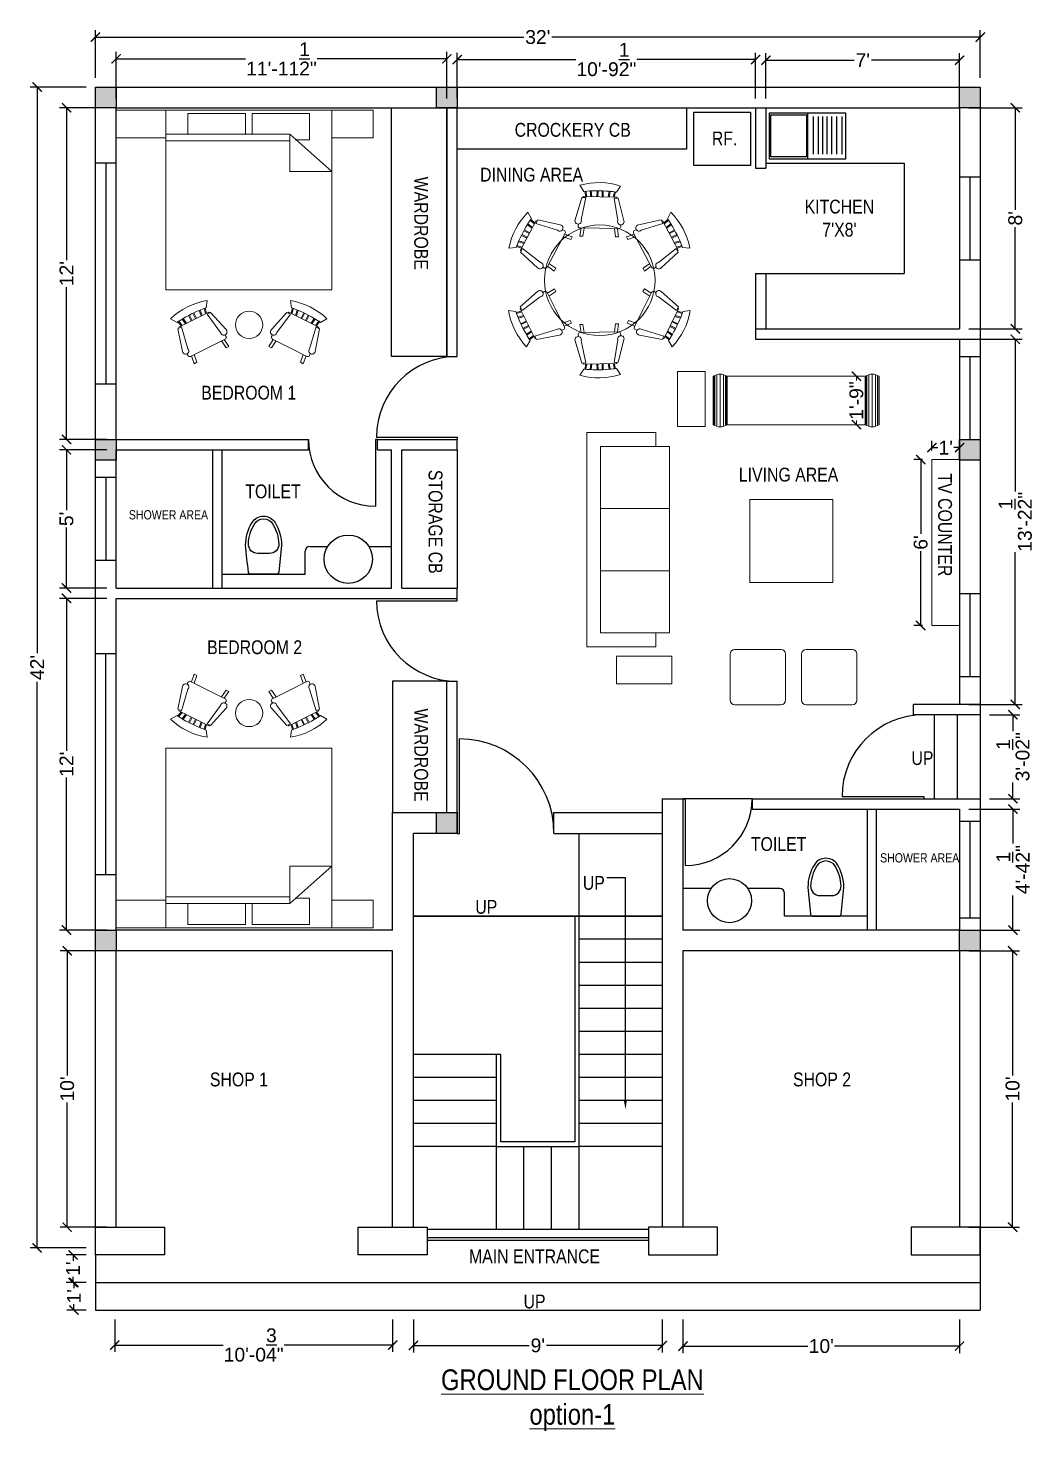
# Model space of a CAD drawing. Header units: inches. Extents: x 4446 to 5421, y 202 to 821.
# Drawn here: x 4446 to 4882, y 202 to 811 of the extents above; entities that cross this region are included whole.
import ezdxf
from ezdxf import colors
from ezdxf.entities.mleader import LeaderData, LeaderLine
from ezdxf.math import Vec2, Vec3

# ---------------------------------------------------------------- set-up
doc = ezdxf.new("R2010")
doc.units = ezdxf.units.IN
doc.layers.add('Bathroom fixtures', color=140, linetype='Continuous')
doc.layers.add('wall', color=170, linetype='Continuous')
doc.layers.add('Dims', color=8, linetype='Continuous', plot=False)
doc.layers.add('FIXTURE', color=56, linetype='Continuous', lineweight=5)
doc.layers.add('TXT', color=252, linetype='Continuous', lineweight=20)
doc.styles.get("Standard").update_dxf_attribs({"font": 'ARIAL.TTF', "height": 6})
doc.dimstyles.new('ISO-25', dxfattribs={"dimtxt": 6, "dimasz": 4, "dimexe": 3, "dimexo": 4, "dimgap": 1, "dimtad": 0, "dimlunit": 4, "dimtxsty": 'Standard', "dimblk": 'ARCHTICK', "dimcen": 2.5, "dimclrd": 3, "dimclre": 256, "dimadec": 0, "dimazin": 0, "dimtfac": 1, "dimtmove": 0, "dimatfit": 3, "dimfxl": 1, "dimlwd": -1, "dimlwe": -1, "dimarcsym": 0})

# ---------------------------------------------------------------- blocks, each defined once
blk = doc.blocks.new('_ArchTick')
at = {"color": 0, "linetype": 'ByBlock', "const_width": 0.15}
blk.add_lwpolyline([(-0.5, -0.5), (0.5, 0.5)], dxfattribs=at)
blk = doc.blocks.new('*D251')
for p, q in [((4471.2, 785.43), (4446.94, 785.43)), ((4471.2, 281.43), (4446.94, 281.43))]:
    blk.add_line(p, q)
at = {"color": 3}
for p, q in [((4449.94, 785.43), (4449.94, 539.64)), ((4449.94, 281.43), (4449.94, 527.21))]:
    blk.add_line(p, q, dxfattribs=at)
at = {"layer": 'Defpoints', "color": 0}
for p in [(4475.2, 785.43), (4449.94, 281.43), (4475.2, 281.43)]:
    blk.add_point(p, dxfattribs=at)
at = {"color": 3, "xscale": 4, "yscale": 4, "zscale": 4}
for p, rotation in [((4449.94, 785.43), 90), ((4449.94, 281.43), 270)]:
    blk.add_blockref('_ArchTick', p, dxfattribs=dict(at, rotation=rotation))
at = {"color": 0, "insert": (4449.94, 533.43), "char_height": 6, "attachment_point": 5, "rotation": 90}
blk.add_mtext("42'", dxfattribs=at)
blk = doc.blocks.new('Chair - Rocking')
at = {"linetype": 'Continuous'}
for p, q in [((-8, -4.5), (-10, -1.5)), ((-7.5, -4.5), (-7, -7)), ((-6.5, -7), (-7.02225, -4.43)), ((-4.5, -7), (-4.96674, -4.19951)), ((-4, -7), (-4.40532, -4.16272)), ((-1.5, -4.05012), (-1.5, -7)), ((-1, -7), (-1, -4.05012)), ((1, -7), (1, -4.04655)), ((1.5, -4.05012), (1.5, -7)), ((4, -7), (4.40187, -4.18694)), ((4.5, -7), (4.96761, -4.19437)), ((6.5, -7), (7, -4.4057)), ((7.5, -4.5), (7, -7)), ((8, -4.5), (10, -1.5)), ((-9, -7.5), (-12, -18.49999)), ((-7, -7.5), (-9, -7.5)), ((-9, -18.49999), (-7, -7.5)), ((-8.23428, -6.99939), (-8.3093, -7.47958)), ((-8.23041, -7), (8.23915, -7)), ((7, -7.5), (9, -7.5)), ((9, -18.49999), (7, -7.5)), ((8.31071, -7.48854), (8.23449, -7.00073)), ((9, -7.5), (12, -18.49999)), ((-10.36644, -20.64523), (-10.5, -21.49999)), ((10.5, -21.49999), (10.3575, -20.58798)), ((-9, -22.49999), (-9.5, -26.49999)), ((0, -22.49999), (-9.5, -22.49999)), ((-9.5, -26.49999), (-8, -26.49999)), ((-8, -26.49999), (-7.5, -22.49999)), ((0, -22.49999), (9.5, -22.49999)), ((8, -26.49999), (7.5, -22.49999)), ((9.5, -26.49999), (8, -26.49999)), ((9, -22.49999), (9.5, -26.49999))]:
    blk.add_line(p, q, dxfattribs=at)
for centre, radius, start, end in [((0, -34.08333), 34.08333, 72.93847, 107.0615), ((0, -68.25004), 64.25, 93.92211, 97.15267), ((0, -68.25004), 64.25, 82.84733, 93.92211), ((-10.5, -18.99999), 1.58114, 161.5651, 18.43495), ((10.5, -18.99999), 1.58114, 161.5651, 18.43495), ((-9.5, -21.49999), 1, 180, 270), ((9.5, -21.49999), 1, 270, 0)]:
    blk.add_arc(centre, radius, start, end, dxfattribs=at)
blk = doc.blocks.new('BED')
at = {"linetype": 'Continuous'}
for p, q in [((3174.25, 1294.77), (3246.25, 1294.77)), ((3174.25, 1216.77), (3174.25, 1294.77)), ((3246.25, 1294.77), (3246.25, 1216.77)), ((3174.25, 1243.49), (3192.49, 1227.27)), ((3192.49, 1243.49), (3174.25, 1243.49)), ((3192.49, 1227.27), (3192.49, 1243.49)), ((3183.85, 1229.67), (3190.09, 1229.67)), ((3183.85, 1218.21), (3183.85, 1229.67)), ((3192.49, 1230.15), (3246.25, 1230.15)), ((3246.25, 1227.27), (3192.49, 1227.27)), ((3208.81, 1227.27), (3208.81, 1218.21)), ((3211.69, 1218.21), (3211.69, 1227.27)), ((3236.65, 1227.27), (3236.65, 1218.21)), ((3208.81, 1218.21), (3183.85, 1218.21)), ((3236.65, 1218.21), (3211.69, 1218.21)), ((3246.25, 1216.77), (3174.25, 1216.77))]:
    blk.add_line(p, q, dxfattribs=at)
for points in [[(3156.25, 1228.77), (3174.25, 1228.77), (3174.25, 1216.77), (3156.25, 1216.77)], [(3267.82, 1228.77), (3246.25, 1228.77), (3246.25, 1216.77), (3267.82, 1216.77)]]:
    blk.add_lwpolyline(points, close=True)
blk = doc.blocks.new('zd')
at = {"layer": 'Bathroom fixtures', "linetype": 'ByBlock'}
for points in [[(315, 195), (22, 165, 0.384412), (0, 140), (0, -140, 0.383904), (22, -165, 0.001434), (314, -195, 0.140641), (560, -125, 0.259738), (630, 0, 0.259738), (560, 125, 0.139471)], [(225, 65), (225, -65, 0.422961), (328, -165, 0.13189), (544, -100, 0.259738), (600, 0, 0.259738), (544, 100, 0.13189), (328, 165, 0.422961)]]:
    blk.add_lwpolyline(points, format="xyb", close=True, dxfattribs=at)
blk.add_arc((316, -170), 25, 264.2811, 270.16, dxfattribs=at)
blk = doc.blocks.new('*D255')
for p, q in [((4838.2, 627.68), (4838.2, 631.89)), ((4850.2, 627.68), (4850.2, 631.89))]:
    blk.add_line(p, q)
at = {"color": 3}
for p, q in [((4838.2, 628.89), (4840.72, 628.89)), ((4850.2, 628.89), (4847.68, 628.89))]:
    blk.add_line(p, q, dxfattribs=at)
at = {"layer": 'Defpoints', "color": 0}
for p in [(4850.2, 628.89), (4838.2, 623.68), (4850.2, 623.68)]:
    blk.add_point(p, dxfattribs=at)
at = {"color": 3, "xscale": 4, "yscale": 4, "zscale": 4, "rotation": 180}
blk.add_blockref('_ArchTick', (4838.2, 628.89), dxfattribs=at)
at = {"color": 3, "xscale": 4, "yscale": 4, "zscale": 4}
blk.add_blockref('_ArchTick', (4850.2, 628.89), dxfattribs=at)
at = {"color": 0, "insert": (4844.2, 628.89), "char_height": 6, "attachment_point": 5}
blk.add_mtext("1'", dxfattribs=at)
blk = doc.blocks.new('*D256')
for p, q in [((4834.2, 623.68), (4830.35, 623.68)), ((4834.2, 551.68), (4830.35, 551.68))]:
    blk.add_line(p, q)
at = {"color": 3}
for p, q in [((4833.35, 623.68), (4833.35, 591.46)), ((4833.35, 551.68), (4833.35, 583.9))]:
    blk.add_line(p, q, dxfattribs=at)
at = {"layer": 'Defpoints', "color": 0}
for p in [(4838.2, 623.68), (4833.35, 551.68), (4838.2, 551.68)]:
    blk.add_point(p, dxfattribs=at)
at = {"color": 3, "xscale": 4, "yscale": 4, "zscale": 4}
for p, rotation in [((4833.35, 623.68), 90), ((4833.35, 551.68), 270)]:
    blk.add_blockref('_ArchTick', p, dxfattribs=dict(at, rotation=rotation))
at = {"color": 0, "insert": (4833.35, 587.68), "char_height": 6, "attachment_point": 5, "rotation": 90}
blk.add_mtext("6'", dxfattribs=at)
blk = doc.blocks.new('*D257')
for p, q in [((4484.2, 780.43), (4484.2, 800.66)), ((4627.7, 780.43), (4627.7, 800.66))]:
    blk.add_line(p, q)
at = {"color": 3}
for p, q in [((4484.2, 797.66), (4540.41, 797.66)), ((4627.7, 797.66), (4571.49, 797.66))]:
    blk.add_line(p, q, dxfattribs=at)
at = {"layer": 'Defpoints', "color": 0}
for p in [(4627.7, 797.66), (4484.2, 776.43), (4627.7, 776.43)]:
    blk.add_point(p, dxfattribs=at)
at = {"color": 3, "xscale": 4, "yscale": 4, "zscale": 4, "rotation": 180}
blk.add_blockref('_ArchTick', (4484.2, 797.66), dxfattribs=at)
at = {"color": 3, "xscale": 4, "yscale": 4, "zscale": 4}
blk.add_blockref('_ArchTick', (4627.7, 797.66), dxfattribs=at)
at = {"color": 0, "insert": (4555.95, 797.66), "char_height": 6, "attachment_point": 5}
blk.add_mtext('11\'-11{\\H1.000000x;\\S1/2;}"', dxfattribs=at)
blk = doc.blocks.new('*D258')
for p, q in [((4632.2, 780.43), (4632.2, 800.35)), ((4761.7, 780.43), (4761.7, 800.35))]:
    blk.add_line(p, q)
at = {"color": 3}
for p, q in [((4632.2, 797.35), (4683.74, 797.35)), ((4761.7, 797.35), (4710.16, 797.35))]:
    blk.add_line(p, q, dxfattribs=at)
at = {"layer": 'Defpoints', "color": 0}
for p in [(4761.7, 797.35), (4632.2, 776.43), (4761.7, 776.43)]:
    blk.add_point(p, dxfattribs=at)
at = {"color": 3, "xscale": 4, "yscale": 4, "zscale": 4, "rotation": 180}
blk.add_blockref('_ArchTick', (4632.2, 797.35), dxfattribs=at)
at = {"color": 3, "xscale": 4, "yscale": 4, "zscale": 4}
blk.add_blockref('_ArchTick', (4761.7, 797.35), dxfattribs=at)
at = {"color": 0, "insert": (4696.95, 797.35), "char_height": 6, "attachment_point": 5}
blk.add_mtext('10\'-9{\\H1.000000x;\\S1/2;}"', dxfattribs=at)
blk = doc.blocks.new('*D259')
for p, q in [((4766.2, 780.43), (4766.2, 800.07)), ((4850.2, 780.43), (4850.2, 800.07))]:
    blk.add_line(p, q)
at = {"color": 3}
for p, q in [((4766.2, 797.07), (4804.47, 797.07)), ((4850.2, 797.07), (4811.94, 797.07))]:
    blk.add_line(p, q, dxfattribs=at)
at = {"layer": 'Defpoints', "color": 0}
for p in [(4850.2, 797.07), (4766.2, 776.43), (4850.2, 776.43)]:
    blk.add_point(p, dxfattribs=at)
at = {"color": 3, "xscale": 4, "yscale": 4, "zscale": 4, "rotation": 180}
blk.add_blockref('_ArchTick', (4766.2, 797.07), dxfattribs=at)
at = {"color": 3, "xscale": 4, "yscale": 4, "zscale": 4}
blk.add_blockref('_ArchTick', (4850.2, 797.07), dxfattribs=at)
at = {"color": 0, "insert": (4808.2, 797.07), "char_height": 6, "attachment_point": 5}
blk.add_mtext("7'", dxfattribs=at)
blk = doc.blocks.new('*D260')
for p, q in [((4475.2, 789.43), (4475.2, 810.1)), ((4859.2, 789.43), (4859.2, 810.1))]:
    blk.add_line(p, q)
at = {"color": 3}
for p, q in [((4475.2, 807.1), (4661.11, 807.1)), ((4859.2, 807.1), (4673.29, 807.1))]:
    blk.add_line(p, q, dxfattribs=at)
at = {"layer": 'Defpoints', "color": 0}
for p in [(4859.2, 807.1), (4475.2, 785.43), (4859.2, 785.43)]:
    blk.add_point(p, dxfattribs=at)
at = {"color": 3, "xscale": 4, "yscale": 4, "zscale": 4, "rotation": 180}
blk.add_blockref('_ArchTick', (4475.2, 807.1), dxfattribs=at)
at = {"color": 3, "xscale": 4, "yscale": 4, "zscale": 4}
blk.add_blockref('_ArchTick', (4859.2, 807.1), dxfattribs=at)
at = {"color": 0, "insert": (4667.2, 807.1), "char_height": 6, "attachment_point": 5}
blk.add_mtext("32'", dxfattribs=at)
blk = doc.blocks.new('*D261')
for p, q in [((4480.2, 776.43), (4459.67, 776.43)), ((4480.2, 632.43), (4459.67, 632.43))]:
    blk.add_line(p, q)
at = {"color": 3}
for p, q in [((4462.67, 776.43), (4462.67, 710.23)), ((4462.67, 632.43), (4462.67, 698.62))]:
    blk.add_line(p, q, dxfattribs=at)
at = {"layer": 'Defpoints', "color": 0}
for p in [(4484.2, 776.43), (4462.67, 632.43), (4484.2, 632.43)]:
    blk.add_point(p, dxfattribs=at)
at = {"color": 3, "xscale": 4, "yscale": 4, "zscale": 4}
for p, rotation in [((4462.67, 776.43), 90), ((4462.67, 632.43), 270)]:
    blk.add_blockref('_ArchTick', p, dxfattribs=dict(at, rotation=rotation))
at = {"color": 0, "insert": (4462.67, 704.43), "char_height": 6, "attachment_point": 5, "rotation": 90}
blk.add_mtext("12'", dxfattribs=at)
blk = doc.blocks.new('*D262')
for p, q in [((4480.2, 627.93), (4459.67, 627.93)), ((4480.2, 567.93), (4459.67, 567.93))]:
    blk.add_line(p, q)
at = {"color": 3}
for p, q in [((4462.67, 627.93), (4462.67, 601.69)), ((4462.67, 567.93), (4462.67, 594.16))]:
    blk.add_line(p, q, dxfattribs=at)
at = {"layer": 'Defpoints', "color": 0}
for p in [(4484.2, 627.93), (4462.67, 567.93), (4484.2, 567.93)]:
    blk.add_point(p, dxfattribs=at)
at = {"color": 3, "xscale": 4, "yscale": 4, "zscale": 4}
for p, rotation in [((4462.67, 627.93), 90), ((4462.67, 567.93), 270)]:
    blk.add_blockref('_ArchTick', p, dxfattribs=dict(at, rotation=rotation))
at = {"color": 0, "insert": (4462.67, 597.93), "char_height": 6, "attachment_point": 5, "rotation": 90}
blk.add_mtext("5'", dxfattribs=at)
blk = doc.blocks.new('*D263')
for p, q in [((4480.2, 563.43), (4459.66, 563.43)), ((4480.2, 419.43), (4459.66, 419.43))]:
    blk.add_line(p, q)
at = {"color": 3}
for p, q in [((4462.66, 563.43), (4462.66, 497.23)), ((4462.66, 419.43), (4462.66, 485.62))]:
    blk.add_line(p, q, dxfattribs=at)
at = {"layer": 'Defpoints', "color": 0}
for p in [(4484.2, 563.43), (4462.66, 419.43), (4484.2, 419.43)]:
    blk.add_point(p, dxfattribs=at)
at = {"color": 3, "xscale": 4, "yscale": 4, "zscale": 4}
for p, rotation in [((4462.66, 563.43), 90), ((4462.66, 419.43), 270)]:
    blk.add_blockref('_ArchTick', p, dxfattribs=dict(at, rotation=rotation))
at = {"color": 0, "insert": (4462.66, 491.43), "char_height": 6, "attachment_point": 5, "rotation": 90}
blk.add_mtext("12'", dxfattribs=at)
blk = doc.blocks.new('*D264')
for p, q in [((4480.2, 410.43), (4459.98, 410.43)), ((4480.2, 290.43), (4459.98, 290.43))]:
    blk.add_line(p, q)
at = {"color": 3}
for p, q in [((4462.98, 410.43), (4462.98, 356.23)), ((4462.98, 290.43), (4462.98, 344.62))]:
    blk.add_line(p, q, dxfattribs=at)
at = {"layer": 'Defpoints', "color": 0}
for p in [(4484.2, 410.43), (4462.98, 290.43), (4484.2, 290.43)]:
    blk.add_point(p, dxfattribs=at)
at = {"color": 3, "xscale": 4, "yscale": 4, "zscale": 4}
for p, rotation in [((4462.98, 410.43), 90), ((4462.98, 290.43), 270)]:
    blk.add_blockref('_ArchTick', p, dxfattribs=dict(at, rotation=rotation))
at = {"color": 0, "insert": (4462.98, 350.43), "char_height": 6, "attachment_point": 5, "rotation": 90}
blk.add_mtext("10'", dxfattribs=at)
blk = doc.blocks.new('*D252')
for p, q in [((4483.58, 250.43), (4483.58, 236.26)), ((4604.2, 250.43), (4604.2, 236.26))]:
    blk.add_line(p, q)
at = {"color": 3}
for p, q in [((4483.58, 239.26), (4530.59, 239.26)), ((4604.2, 239.26), (4557.19, 239.26))]:
    blk.add_line(p, q, dxfattribs=at)
at = {"layer": 'Defpoints', "color": 0}
for p in [(4483.58, 254.43), (4604.2, 254.43), (4604.2, 239.26)]:
    blk.add_point(p, dxfattribs=at)
at = {"color": 3, "xscale": 4, "yscale": 4, "zscale": 4, "rotation": 180}
blk.add_blockref('_ArchTick', (4483.58, 239.26), dxfattribs=at)
at = {"color": 3, "xscale": 4, "yscale": 4, "zscale": 4}
blk.add_blockref('_ArchTick', (4604.2, 239.26), dxfattribs=at)
at = {"color": 0, "insert": (4543.89, 239.26), "char_height": 6, "attachment_point": 5}
blk.add_mtext('10\'-0{\\H1.000000x;\\S3/4;}"', dxfattribs=at)
blk = doc.blocks.new('*D265')
for p, q in [((4471.2, 278.43), (4462.52, 278.43)), ((4471.2, 266.43), (4462.52, 266.43))]:
    blk.add_line(p, q)
at = {"color": 3}
for p, q in [((4465.52, 278.43), (4465.52, 275.9)), ((4465.52, 266.43), (4465.52, 268.95))]:
    blk.add_line(p, q, dxfattribs=at)
at = {"layer": 'Defpoints', "color": 0}
for p in [(4475.2, 278.43), (4465.52, 266.43), (4475.2, 266.43)]:
    blk.add_point(p, dxfattribs=at)
at = {"color": 3, "xscale": 4, "yscale": 4, "zscale": 4}
for p, rotation in [((4465.52, 278.43), 90), ((4465.52, 266.43), 270)]:
    blk.add_blockref('_ArchTick', p, dxfattribs=dict(at, rotation=rotation))
at = {"color": 0, "insert": (4465.52, 272.43), "char_height": 6, "attachment_point": 5, "rotation": 90}
blk.add_mtext("1'", dxfattribs=at)
blk = doc.blocks.new('*D266')
for p, q in [((4471.2, 266.43), (4462.88, 266.43)), ((4471.2, 254.43), (4462.88, 254.43))]:
    blk.add_line(p, q)
at = {"color": 3}
for p, q in [((4465.88, 266.43), (4465.88, 263.9)), ((4465.88, 254.43), (4465.88, 256.95))]:
    blk.add_line(p, q, dxfattribs=at)
at = {"layer": 'Defpoints', "color": 0}
for p in [(4475.2, 266.43), (4465.88, 254.43), (4475.2, 254.43)]:
    blk.add_point(p, dxfattribs=at)
at = {"color": 3, "xscale": 4, "yscale": 4, "zscale": 4}
for p, rotation in [((4465.88, 266.43), 90), ((4465.88, 254.43), 270)]:
    blk.add_blockref('_ArchTick', p, dxfattribs=dict(at, rotation=rotation))
at = {"color": 0, "insert": (4465.88, 260.43), "char_height": 6, "attachment_point": 5, "rotation": 90}
blk.add_mtext("1'", dxfattribs=at)
blk = doc.blocks.new('*D253')
for p, q in [((4613.2, 250.43), (4613.2, 236.08)), ((4721.2, 250.43), (4721.2, 236.08))]:
    blk.add_line(p, q)
at = {"color": 3}
for p, q in [((4613.2, 239.08), (4663.44, 239.08)), ((4721.2, 239.08), (4670.96, 239.08))]:
    blk.add_line(p, q, dxfattribs=at)
at = {"layer": 'Defpoints', "color": 0}
for p in [(4613.2, 254.43), (4721.2, 254.43), (4721.2, 239.08)]:
    blk.add_point(p, dxfattribs=at)
at = {"color": 3, "xscale": 4, "yscale": 4, "zscale": 4, "rotation": 180}
blk.add_blockref('_ArchTick', (4613.2, 239.08), dxfattribs=at)
at = {"color": 3, "xscale": 4, "yscale": 4, "zscale": 4}
blk.add_blockref('_ArchTick', (4721.2, 239.08), dxfattribs=at)
at = {"color": 0, "insert": (4667.2, 239.08), "char_height": 6, "attachment_point": 5}
blk.add_mtext("9'", dxfattribs=at)
blk = doc.blocks.new('*D254')
for p, q in [((4730.2, 250.43), (4730.2, 235.8)), ((4850.2, 250.43), (4850.2, 235.8))]:
    blk.add_line(p, q)
at = {"color": 3}
for p, q in [((4730.2, 238.8), (4784.39, 238.8)), ((4850.2, 238.8), (4796.01, 238.8))]:
    blk.add_line(p, q, dxfattribs=at)
at = {"layer": 'Defpoints', "color": 0}
for p in [(4730.2, 254.43), (4850.2, 254.43), (4850.2, 238.8)]:
    blk.add_point(p, dxfattribs=at)
at = {"color": 3, "xscale": 4, "yscale": 4, "zscale": 4, "rotation": 180}
blk.add_blockref('_ArchTick', (4730.2, 238.8), dxfattribs=at)
at = {"color": 3, "xscale": 4, "yscale": 4, "zscale": 4}
blk.add_blockref('_ArchTick', (4850.2, 238.8), dxfattribs=at)
at = {"color": 0, "insert": (4790.2, 238.8), "char_height": 6, "attachment_point": 5}
blk.add_mtext("10'", dxfattribs=at)
blk = doc.blocks.new('*D267')
for p, q in [((4854.2, 410.43), (4876.24, 410.43)), ((4854.2, 290.43), (4876.24, 290.43))]:
    blk.add_line(p, q)
at = {"color": 3}
for p, q in [((4873.24, 410.43), (4873.24, 356.23)), ((4873.24, 290.43), (4873.24, 344.62))]:
    blk.add_line(p, q, dxfattribs=at)
at = {"layer": 'Defpoints', "color": 0}
for p in [(4850.2, 410.43), (4873.24, 410.43), (4850.2, 290.43)]:
    blk.add_point(p, dxfattribs=at)
at = {"color": 3, "xscale": 4, "yscale": 4, "zscale": 4}
for p, rotation in [((4873.24, 410.43), 90), ((4873.24, 290.43), 270)]:
    blk.add_blockref('_ArchTick', p, dxfattribs=dict(at, rotation=rotation))
at = {"color": 0, "insert": (4873.24, 350.43), "char_height": 6, "attachment_point": 5, "rotation": 90}
blk.add_mtext("10'", dxfattribs=at)
blk = doc.blocks.new('*D268')
for p, q in [((4854.2, 471.93), (4876.39, 471.93)), ((4854.2, 419.43), (4876.39, 419.43))]:
    blk.add_line(p, q)
at = {"color": 3}
for p, q in [((4873.39, 471.93), (4873.39, 456.96)), ((4873.39, 419.43), (4873.39, 434.39))]:
    blk.add_line(p, q, dxfattribs=at)
at = {"layer": 'Defpoints', "color": 0}
for p in [(4850.2, 471.93), (4873.39, 471.93), (4850.2, 419.43)]:
    blk.add_point(p, dxfattribs=at)
at = {"color": 3, "xscale": 4, "yscale": 4, "zscale": 4}
for p, rotation in [((4873.39, 471.93), 90), ((4873.39, 419.43), 270)]:
    blk.add_blockref('_ArchTick', p, dxfattribs=dict(at, rotation=rotation))
at = {"color": 0, "insert": (4873.39, 445.68), "char_height": 6, "attachment_point": 5, "rotation": 90}
blk.add_mtext('4\'-4{\\H1.000000x;\\S1/2;}"', dxfattribs=at)
blk = doc.blocks.new('*D269')
for p, q in [((4863.2, 512.93), (4876.38, 512.93)), ((4863.2, 476.43), (4876.38, 476.43))]:
    blk.add_line(p, q)
at = {"color": 3}
for p, q in [((4873.38, 512.93), (4873.38, 505.84)), ((4873.38, 476.43), (4873.38, 483.51))]:
    blk.add_line(p, q, dxfattribs=at)
at = {"layer": 'Defpoints', "color": 0}
for p in [(4859.2, 512.93), (4873.38, 512.93), (4859.2, 476.43)]:
    blk.add_point(p, dxfattribs=at)
at = {"color": 3, "xscale": 4, "yscale": 4, "zscale": 4}
for p, rotation in [((4873.38, 512.93), 90), ((4873.38, 476.43), 270)]:
    blk.add_blockref('_ArchTick', p, dxfattribs=dict(at, rotation=rotation))
at = {"color": 0, "insert": (4873.38, 494.68), "char_height": 6, "attachment_point": 5, "rotation": 90}
blk.add_mtext('3\'-0{\\H1.000000x;\\S1/2;}"', dxfattribs=at)
blk = doc.blocks.new('*D270')
for p, q in [((4854.2, 675.93), (4877.38, 675.93)), ((4854.2, 517.43), (4877.38, 517.43))]:
    blk.add_line(p, q)
at = {"color": 3}
for p, q in [((4874.38, 675.93), (4874.38, 609.89)), ((4874.38, 517.43), (4874.38, 583.46))]:
    blk.add_line(p, q, dxfattribs=at)
at = {"layer": 'Defpoints', "color": 0}
for p in [(4850.2, 675.93), (4874.38, 675.93), (4850.2, 517.43)]:
    blk.add_point(p, dxfattribs=at)
at = {"color": 3, "xscale": 4, "yscale": 4, "zscale": 4}
for p, rotation in [((4874.38, 675.93), 90), ((4874.38, 517.43), 270)]:
    blk.add_blockref('_ArchTick', p, dxfattribs=dict(at, rotation=rotation))
at = {"color": 0, "insert": (4874.38, 596.68), "char_height": 6, "attachment_point": 5, "rotation": 90}
blk.add_mtext('13\'-2{\\H1.000000x;\\S1/2;}"', dxfattribs=at)
blk = doc.blocks.new('*D271')
for p, q in [((4854.2, 776.43), (4877.41, 776.43)), ((4854.2, 680.43), (4877.41, 680.43))]:
    blk.add_line(p, q)
at = {"color": 3}
for p, q in [((4874.41, 776.43), (4874.41, 732.19)), ((4874.41, 680.43), (4874.41, 724.66))]:
    blk.add_line(p, q, dxfattribs=at)
at = {"layer": 'Defpoints', "color": 0}
for p in [(4850.2, 776.43), (4874.41, 776.43), (4850.2, 680.43)]:
    blk.add_point(p, dxfattribs=at)
at = {"color": 3, "xscale": 4, "yscale": 4, "zscale": 4}
for p, rotation in [((4874.41, 776.43), 90), ((4874.41, 680.43), 270)]:
    blk.add_blockref('_ArchTick', p, dxfattribs=dict(at, rotation=rotation))
at = {"color": 0, "insert": (4874.41, 728.43), "char_height": 6, "attachment_point": 5, "rotation": 90}
blk.add_mtext("8'", dxfattribs=at)
blk = doc.blocks.new('*D272')
at = {"layer": 'Defpoints', "color": 0, "linetype": 'Continuous'}
for p in [(4805.45, 659.84), (4809.32, 659.84), (4809.32, 638.84)]:
    blk.add_point(p, dxfattribs=at)
at = {"layer": 'FIXTURE'}
for p, q in [((4805.32, 659.84), (4802.45, 659.84)), ((4805.32, 638.84), (4802.45, 638.84))]:
    blk.add_line(p, q, dxfattribs=at)
at = {"layer": 'FIXTURE', "color": 3}
for p, q in [((4805.45, 659.84), (4805.45, 658.03)), ((4805.45, 638.84), (4805.45, 640.65))]:
    blk.add_line(p, q, dxfattribs=at)
at = {"layer": 'FIXTURE', "color": 3, "linetype": 'Continuous', "xscale": 4, "yscale": 4, "zscale": 4}
for p, rotation in [((4805.45, 659.84), 90), ((4805.45, 638.84), 270)]:
    blk.add_blockref('_ArchTick', p, dxfattribs=dict(at, rotation=rotation))
at = {"layer": 'FIXTURE', "color": 0, "linetype": 'Continuous', "insert": (4805.45, 649.34), "char_height": 6, "attachment_point": 5, "rotation": 90}
blk.add_mtext('1\'-9"', dxfattribs=at)

msp = doc.modelspace()

# ---------------------------------------------------------------- hatches: boundary and pattern name
for points in [[(4475.201, 785.425), (4484.201, 785.425), (4484.201, 776.425), (4475.201, 776.425)], [(4623.201, 785.425), (4632.201, 785.425), (4632.201, 776.425), (4623.201, 776.425)], [(4850.201, 785.425), (4859.201, 785.425), (4859.201, 776.425), (4850.201, 776.425)], [(4475.201, 632.425), (4484.201, 632.425), (4484.201, 623.425), (4475.201, 623.425)], [(4850.201, 632.425), (4859.201, 632.425), (4859.201, 623.425), (4850.201, 623.425)], [(4623.201, 470.425), (4632.201, 470.425), (4632.201, 461.425), (4623.201, 461.425)], [(4475.201, 419.425), (4484.201, 419.425), (4484.201, 410.425), (4475.201, 410.425)], [(4850.201, 419.425), (4859.201, 419.425), (4859.201, 410.425), (4850.201, 410.425)]]:
    msp.add_hatch(color=256).paths.add_polyline_path(points)

# ---------------------------------------------------------------- linework, layer by layer
for p, q in [((4484.201, 632.425), (4484.201, 776.425)), ((4627.701, 668.425), (4627.701, 776.425)), ((4632.201, 668.425), (4632.201, 776.425)), ((4761.701, 776.425), (4761.701, 750.175)), ((4766.201, 776.425), (4766.201, 750.175)), ((4784.238, 774.223), (4784.238, 754.187)), ((4786.698, 772.667), (4786.698, 756.36)), ((4788.836, 772.667), (4788.836, 756.36)), ((4790.742, 772.667), (4790.742, 756.36)), ((4792.601, 772.667), (4792.601, 756.36)), ((4794.6, 772.667), (4794.6, 756.36)), ((4796.877, 772.667), (4796.877, 756.36)), ((4799.157, 772.667), (4799.157, 756.36)), ((4484.201, 752.425), (4475.201, 752.425)), ((4479.701, 752.425), (4479.701, 656.425)), ((4761.701, 750.175), (4766.201, 750.175)), ((4766.201, 752.425), (4826.201, 752.425)), ((4826.201, 752.425), (4826.201, 704.425)), ((4850.201, 746.425), (4859.201, 746.425)), ((4854.701, 746.425), (4854.701, 710.425)), ((4850.201, 710.425), (4859.201, 710.425)), ((4761.701, 704.425), (4826.201, 704.425)), ((4761.701, 704.425), (4761.701, 675.925)), ((4761.701, 704.425), (4766.201, 704.425)), ((4766.201, 704.425), (4766.201, 680.425)), ((4761.701, 680.425), (4850.201, 680.425)), ((4761.701, 675.925), (4859.201, 675.925)), ((4627.701, 668.425), (4632.201, 668.425)), ((4850.201, 668.425), (4859.201, 668.425)), ((4854.701, 668.425), (4854.701, 632.425)), ((4484.201, 656.425), (4475.201, 656.425)), ((4597.201, 633.425), (4632.201, 633.425)), ((4632.201, 633.425), (4632.201, 632.425)), ((4484.201, 632.425), (4567.701, 632.425)), ((4484.201, 567.925), (4484.201, 627.925)), ((4484.201, 627.925), (4567.701, 627.925)), ((4597.701, 632.425), (4596.701, 632.425)), ((4596.701, 632.425), (4596.701, 603.425)), ((4597.701, 632.425), (4632.201, 632.425)), ((4597.701, 627.925), (4603.701, 627.925)), ((4603.701, 567.925), (4603.701, 627.925)), ((4608.201, 567.925), (4608.201, 627.925)), ((4608.201, 627.925), (4632.201, 627.925)), ((4632.201, 627.925), (4632.201, 632.425)), ((4632.201, 627.925), (4632.201, 567.925)), ((4484.201, 615.925), (4475.201, 615.925)), ((4479.701, 615.925), (4479.701, 579.925)), ((4484.201, 579.925), (4475.201, 579.925)), ((4484.201, 567.925), (4603.701, 567.925)), ((4608.201, 567.925), (4632.201, 567.925)), ((4632.201, 563.425), (4632.201, 567.925)), ((4484.201, 419.425), (4484.201, 563.425)), ((4484.201, 563.425), (4632.201, 563.425)), ((4597.201, 562.425), (4632.201, 562.425)), ((4632.201, 562.425), (4632.201, 563.425)), ((4859.201, 565.425), (4850.201, 565.425)), ((4854.701, 565.425), (4854.701, 529.425)), ((4484.201, 539.425), (4475.201, 539.425)), ((4479.701, 443.425), (4479.701, 539.425)), ((4627.701, 470.425), (4627.701, 527.425)), ((4627.701, 527.425), (4632.201, 527.425)), ((4632.201, 461.425), (4632.201, 527.425)), ((4859.201, 529.425), (4850.201, 529.425)), ((4859.201, 517.425), (4830.201, 517.425)), ((4830.201, 512.925), (4830.201, 517.425)), ((4859.201, 512.925), (4830.201, 512.925)), ((4839.201, 512.925), (4839.201, 476.425)), ((4849.201, 512.925), (4849.201, 476.425)), ((4859.201, 512.925), (4859.201, 476.425)), ((4633.201, 461.425), (4633.201, 502.425)), ((4721.201, 476.425), (4721.201, 290.425)), ((4760.201, 476.425), (4730.201, 476.425)), ((4730.201, 476.425), (4731.201, 476.425)), ((4731.201, 476.425), (4731.201, 447.425)), ((4760.201, 476.425), (4859.201, 476.425)), ((4799.201, 477.425), (4834.701, 477.425)), ((4834.701, 477.425), (4834.701, 476.425)), ((4604.201, 419.425), (4604.201, 470.425)), ((4674.201, 461.425), (4674.201, 470.425)), ((4674.201, 470.425), (4721.201, 470.425)), ((4760.201, 471.925), (4850.201, 471.925)), ((4810.201, 419.425), (4810.201, 471.925)), ((4814.201, 419.425), (4814.201, 471.925)), ((4850.201, 471.925), (4850.201, 419.425)), ((4850.201, 466.675), (4859.201, 466.675)), ((4854.701, 466.675), (4854.701, 424.675)), ((4613.201, 290.425), (4613.201, 461.425)), ((4632.201, 461.425), (4613.201, 461.425)), ((4632.201, 461.425), (4633.201, 461.425)), ((4674.201, 461.425), (4674.201, 461.425)), ((4674.201, 461.425), (4721.201, 461.425)), ((4685.201, 289.425), (4685.201, 461.425)), ((4484.201, 443.425), (4475.201, 443.425)), ((4613.201, 425.425), (4721.201, 425.425)), ((4721.201, 425.425), (4613.201, 425.425)), ((4683.201, 425.425), (4683.201, 327.425)), ((4850.201, 424.675), (4859.201, 424.675)), ((4604.201, 419.425), (4484.201, 419.425)), ((4721.201, 415.425), (4685.201, 415.425)), ((4850.201, 419.425), (4730.201, 419.425)), ((4604.201, 410.425), (4484.201, 410.425)), ((4604.201, 290.425), (4604.201, 410.425)), ((4730.201, 410.425), (4730.201, 290.425)), ((4850.201, 410.425), (4730.201, 410.425)), ((4721.201, 405.425), (4685.201, 405.425)), ((4721.201, 395.425), (4685.201, 395.425)), ((4721.201, 385.425), (4685.201, 385.425)), ((4721.201, 375.425), (4685.201, 375.425)), ((4649.201, 365.425), (4613.201, 365.425)), ((4649.201, 289.425), (4649.201, 365.425)), ((4651.201, 365.425), (4649.201, 365.425)), ((4651.201, 327.425), (4651.201, 365.425)), ((4721.201, 365.425), (4685.201, 365.425)), ((4649.201, 355.425), (4613.201, 355.425)), ((4721.201, 355.425), (4685.201, 355.425)), ((4649.201, 345.425), (4613.201, 345.425)), ((4721.201, 345.425), (4685.201, 345.425)), ((4649.201, 335.425), (4613.201, 335.425)), ((4721.201, 335.425), (4685.201, 335.425)), ((4649.201, 325.425), (4613.201, 325.425)), ((4649.201, 325.425), (4685.201, 325.425)), ((4683.201, 327.425), (4651.201, 327.425)), ((4661.201, 289.425), (4661.201, 325.425)), ((4673.201, 289.425), (4673.201, 325.425)), ((4721.201, 325.425), (4685.201, 325.425)), ((4715.201, 289.425), (4619.201, 289.425)), ((4859.201, 281.425), (4859.201, 254.425)), ((4475.201, 278.425), (4475.201, 254.425)), ((4475.201, 266.425), (4859.201, 266.425)), ((4475.201, 254.425), (4859.201, 254.425))]:
    msp.add_line(p, q)
for points in [[(4475.201, 785.425), (4484.201, 785.425), (4484.201, 776.425), (4475.201, 776.425)], [(4623.201, 785.425), (4632.201, 785.425), (4632.201, 776.425), (4623.201, 776.425)], [(4850.201, 785.425), (4859.201, 785.425), (4859.201, 776.425), (4850.201, 776.425)], [(4603.701, 776.425), (4627.701, 776.425), (4627.701, 668.425), (4603.701, 668.425)], [(4632.201, 776.425), (4731.701, 776.425), (4731.701, 758.425), (4632.201, 758.425)], [(4734.852, 774.569), (4759.528, 774.569), (4759.528, 751.435), (4734.852, 751.435)], [(4767.691, 774.223), (4800.784, 774.223), (4800.784, 754.187), (4767.691, 754.187)], [(4768.254, 773.381), (4783.801, 773.381), (4783.801, 755.117), (4768.254, 755.117)], [(4475.201, 632.425), (4484.201, 632.425), (4484.201, 623.425), (4475.201, 623.425)], [(4850.201, 632.425), (4859.201, 632.425), (4859.201, 623.425), (4850.201, 623.425)], [(4604.201, 470.425), (4627.701, 470.425), (4627.701, 527.425), (4604.201, 527.425)], [(4623.201, 470.425), (4632.201, 470.425), (4632.201, 461.425), (4623.201, 461.425)], [(4475.201, 419.425), (4484.201, 419.425), (4484.201, 410.425), (4475.201, 410.425)], [(4850.201, 419.425), (4859.201, 419.425), (4859.201, 410.425), (4850.201, 410.425)]]:
    msp.add_lwpolyline(points, close=True)
for centre, radius, start, end in [((4632.201, 633.425), 35, 90, 180), ((4596.701, 632.425), 29, 180, 270), ((4632.201, 562.425), 35, 180, 270), ((4834.701, 477.425), 35.5, 90, 180), ((4633.201, 461.425), 41, 0, 90), ((4731.201, 476.425), 29, 270, 0)]:
    msp.add_arc(centre, radius, start, end)
at = {"layer": 'Bathroom fixtures', "color": 253}
for p, q in [((4526.201, 567.925), (4526.201, 627.925)), ((4530.201, 567.925), (4530.201, 627.925))]:
    msp.add_line(p, q, dxfattribs=at)
at = {"layer": 'Bathroom fixtures'}
for p, q in [((4568.201, 585.925), (4575.991, 585.925)), ((4593.911, 585.925), (4603.701, 585.925)), ((4566.201, 573.925), (4566.201, 583.925)), ((4530.201, 573.925), (4566.201, 573.925)), ((4742.373, 437.425), (4730.201, 437.425)), ((4772.201, 437.425), (4758.401, 437.425)), ((4774.201, 425.425), (4774.201, 435.425)), ((4810.201, 425.425), (4774.201, 425.425))]:
    msp.add_line(p, q, dxfattribs=at)
for centre, radius in [((4584.951, 580.45), 10.5), ((4750.387, 432.195), 9.569)]:
    msp.add_circle(centre, radius, dxfattribs=at)
for centre, start, end in [((4568.201, 583.925), 90, 180), ((4772.201, 435.425), 0, 90)]:
    msp.add_arc(centre, 2, start, end, dxfattribs=at)
at = {"layer": 'Dims'}
for p, q in [((4619.201, 285.925), (4715.201, 285.925)), ((4619.201, 284.741), (4715.201, 284.741))]:
    msp.add_line(p, q, dxfattribs=at)
at = {"layer": 'FIXTURE', "linetype": 'Continuous'}
for p, q in [((4743.32, 659.839), (4743.32, 638.839)), ((4743.527, 659.976), (4743.527, 638.702)), ((4743.984, 660.232), (4743.984, 638.446)), ((4744.898, 660.583), (4744.898, 638.094)), ((4746.32, 660.779), (4746.32, 637.898)), ((4747.742, 660.583), (4747.742, 638.094)), ((4748.656, 660.232), (4748.656, 638.446)), ((4749.113, 659.976), (4749.113, 638.702)), ((4749.32, 659.839), (4809.32, 659.839)), ((4749.32, 659.839), (4749.32, 638.839)), ((4809.32, 659.839), (4809.32, 638.839)), ((4809.527, 659.976), (4809.527, 638.702)), ((4809.984, 660.232), (4809.984, 638.446)), ((4810.898, 660.583), (4810.898, 638.094)), ((4812.32, 660.779), (4812.32, 637.898)), ((4813.742, 660.583), (4813.742, 638.094)), ((4814.656, 660.232), (4814.656, 638.446)), ((4815.113, 659.976), (4815.113, 638.702)), ((4815.32, 659.839), (4815.32, 638.839)), ((4688.416, 542.43), (4688.416, 635.43)), ((4688.416, 635.43), (4718.416, 635.43)), ((4718.416, 635.43), (4718.416, 629.43)), ((4749.32, 638.839), (4809.32, 638.839)), ((4724.416, 629.43), (4694.416, 629.43)), ((4694.416, 548.43), (4694.416, 629.43)), ((4724.416, 629.43), (4724.416, 548.43)), ((4724.416, 602.43), (4694.416, 602.43)), ((4724.416, 575.43), (4694.416, 575.43)), ((4724.416, 548.43), (4694.416, 548.43)), ((4718.416, 548.43), (4718.416, 542.43)), ((4718.416, 542.43), (4688.416, 542.43))]:
    msp.add_line(p, q, dxfattribs=at)
for points in [[(4727.871, 637.999), (4739.871, 637.999), (4739.871, 661.999), (4727.871, 661.999)], [(4838.201, 623.68), (4850.201, 623.68), (4850.201, 551.68), (4838.201, 551.68)], [(4759.271, 570.378), (4795.271, 570.378), (4795.271, 606.378), (4759.271, 606.378)], [(4725.379, 538.32), (4725.379, 526.32), (4701.379, 526.32), (4701.379, 538.32)]]:
    msp.add_lwpolyline(points, close=True, dxfattribs=at)
for points in [[(4750.711, 539.249), (4750.711, 519.249)], [(4772.711, 541.249), (4752.711, 541.249)], [(4774.711, 519.249), (4774.711, 539.249)], [(4781.673, 539.249), (4781.673, 519.249)], [(4803.673, 541.249), (4783.673, 541.249)], [(4805.673, 519.249), (4805.673, 539.249)], [(4752.711, 517.249), (4772.711, 517.249)], [(4783.673, 517.249), (4803.673, 517.249)]]:
    msp.add_lwpolyline(points, dxfattribs=at)
for centre, radius in [((4694.071, 701.539), 24), ((4541.903, 682.2), 5.907), ((4541.903, 513.651), 5.907)]:
    msp.add_circle(centre, radius, dxfattribs=at)
for centre, radius, start, end in [((4746.32, 655.524), 5.255, 55.187414, 124.812586), ((4812.32, 655.524), 5.255, 55.187414, 124.812586), ((4746.32, 643.153), 5.255, 235.187414, 304.812586), ((4812.32, 643.153), 5.255, 235.187414, 304.812586), ((4752.711, 539.249), 2, 90, 180), ((4772.711, 539.249), 2, 0, 90), ((4783.673, 539.249), 2, 90, 180), ((4803.673, 539.249), 2, 0, 90), ((4752.711, 519.249), 2, 180, 270), ((4772.711, 519.249), 2, 270, 0), ((4783.673, 519.249), 2, 180, 270), ((4803.673, 519.249), 2, 270, 0)]:
    msp.add_arc(centre, radius, start, end, dxfattribs=at)
at = {"layer": 'wall'}
for p, q in [((4475.201, 785.425), (4859.201, 785.425)), ((4475.201, 281.425), (4475.201, 785.425)), ((4859.201, 785.425), (4859.201, 512.925)), ((4484.201, 776.425), (4850.201, 776.425)), ((4850.201, 776.425), (4850.201, 680.425)), ((4850.201, 675.925), (4850.201, 517.425)), ((4567.701, 627.925), (4567.701, 632.425)), ((4597.701, 627.925), (4597.701, 632.425)), ((4850.201, 632.425), (4859.201, 632.425)), ((4721.201, 476.425), (4730.201, 476.425)), ((4730.201, 476.425), (4730.201, 419.425)), ((4760.201, 476.425), (4760.201, 471.925)), ((4859.201, 476.425), (4859.201, 281.425)), ((4604.201, 470.425), (4627.701, 470.425)), ((4484.201, 290.425), (4484.201, 410.425)), ((4850.201, 410.425), (4850.201, 290.425)), ((4619.201, 290.425), (4619.201, 281.425)), ((4715.201, 290.425), (4715.201, 281.425)), ((4715.201, 290.425), (4715.201, 281.425))]:
    msp.add_line(p, q, dxfattribs=at)
for points in [[(4475.201, 290.425), (4505.201, 290.425), (4505.201, 278.425), (4475.201, 278.425)], [(4589.201, 290.425), (4619.201, 290.425), (4619.201, 278.425), (4589.201, 278.425)], [(4745.201, 290.425), (4715.201, 290.425), (4715.201, 278.425), (4745.201, 278.425)], [(4859.201, 290.425), (4829.201, 290.425), (4829.201, 278.425), (4859.201, 278.425)]]:
    msp.add_lwpolyline(points, close=True, dxfattribs=at)

# ---------------------------------------------------------------- block references
at = {"layer": 'Bathroom fixtures', "yscale": 0.0399998741031595, "zscale": 0.0399998741031123}
for p, xscale, rotation in [((4548.201, 573.925), -0.0399998741031595, 270), ((4792.201, 425.425), 0.0399998741031595, 90)]:
    msp.add_blockref('zd', p, dxfattribs=dict(at, xscale=xscale, rotation=rotation))
at = {"layer": 'FIXTURE', "linetype": 'Continuous', "rotation": 180}
msp.add_blockref('BED', (7752.025, 1992.198), dxfattribs=at)
at = {"layer": 'FIXTURE', "linetype": 'Continuous', "zscale": 0.8817385957581274}
for p, xscale, yscale, rotation in [((4694.312, 743.926), -0.8817385957582489, 0.8817385957588613, 358.8615127515234), ((4657.602, 723.881), 0.8817385957586, 0.8817385957587476, 62.13863330660561), ((4730.218, 723.881), -0.8817385957586, 0.8817385957587476, 297.8613666933944), ((4515.171, 689.98), 0.881738595758843, 0.8817385957590886, 26.54504924275851), ((4568.384, 689.98), -0.8817385957580294, 0.8817385957590886, 333.454950757215), ((4657.234, 679.912), 0.881738595758843, 0.8817385957590886, 116.5450492427585), ((4730.586, 679.912), -0.881738595758843, 0.8817385957590886, 243.4549507572415), ((4694.312, 659.151), 0.8817385957582489, 0.8817385957586339, 181.1384872484766), ((4515.171, 505.87), -0.881738595758843, 0.8817385957590886, 153.4549507572414), ((4568.384, 505.87), 0.8817385957580294, 0.8817385957590886, 206.5450492427849)]:
    msp.add_blockref('Chair - Rocking', p, dxfattribs=dict(at, xscale=xscale, yscale=yscale, rotation=rotation))
at = {"layer": 'FIXTURE', "linetype": 'Continuous', "xscale": -1}
msp.add_blockref('BED', (7752.025, -796.348), dxfattribs=at)

# ---------------------------------------------------------------- texts
at = {"layer": 'TXT', "width": 52873.61157, "attachment_point": 8}
for s, insert, char_height in [('{\\fArial Narrow|b0|i0|c0|p34;CROCKERY CB}', (4682.34, 763.772), 6), ('{\\fArial Narrow|b0|i0|c0|p34;RF.}', (4748.266, 760.114), 6), ('{\\fArial Narrow|b0|i0|c0|p34;DINING AREA}', (4664.508, 744.306), 6), ("\\pxt4409;{\\fArial Narrow|b0|i0|c0|p34;KITCHEN\\P7'X8'}", (4798.069, 720.443), 6), ('{\\fArial Narrow|b0|i0|c0|p34;BEDROOM 1}', (4541.76, 649.651), 6), ('{\\fArial Narrow|b0|i0|c0|p34;LIVING AREA}', (4776.017, 614.079), 6), ('{\\fArial Narrow|b0|i0|c0|p34;TOILET}', (4552.3, 606.8), 6), ('{\\fArial Narrow|b0|i0|c0|p34;SHOWER AREA}', (4506.923, 597.664), 4), ('{\\fArial Narrow|b0|i0|c0|p34;BEDROOM 2}', (4544.31, 539.136), 6), ('{\\fArial Narrow|b0|i0|c0|p34;UP}', (4834.104, 491.012), 6), ('{\\fArial Narrow|b0|i0|c0|p34;TOILET}', (4771.699, 453.702), 6), ('{\\fArial Narrow|b0|i0|c0|p34;SHOWER AREA}', (4832.907, 448.736), 4), ('{\\fArial Narrow|b0|i0|c0|p34;UP}', (4691.5, 436.836), 6), ('{\\fArial Narrow|b0|i0|c0|p34;UP}', (4644.84, 426.417), 6), ('{\\fArial Narrow|b0|i0|c0|p34;SHOP 1}', (4537.502, 351.499), 6), ('{\\fArial Narrow|b0|i0|c0|p34;SHOP 2}', (4790.543, 351.499), 6), ('{\\fArial Narrow|b0|i0|c0|p34;MAIN ENTRANCE}', (4665.783, 274.695), 6), ('{\\fArial Narrow|b0|i0|c0|p34;UP}', (4665.783, 255.103), 6), ('{\\fArial Narrow|b0|i0|c0|p34;\\LGROUND FLOOR PLAN\\Poption-1}', (4682.199, 201.981), 9)]:
    msp.add_mtext(s, dxfattribs=dict(at, insert=insert, char_height=char_height))
at = {"layer": 'TXT', "char_height": 6, "width": 52873.61157, "attachment_point": 8, "rotation": 270}
for s, insert in [('\\pxt4409;{\\fArial Narrow|b0|i0|c0|p34;WARDROBE}', (4613.487, 726.277)), ('\\pxt4408;{\\fArial Narrow|b0|i0|c0|p34;STORAGE CB}', (4619.711, 596.712)), ('{\\fArial Narrow|b0|i0|c0|p34;TV COUNTER}', (4840.842, 595.332)), ('\\pxt4409;{\\fArial Narrow|b0|i0|c0|p34;WARDROBE}', (4613.487, 495.419))]:
    msp.add_mtext(s, dxfattribs=dict(at, insert=insert))

# ---------------------------------------------------------------- dimensions: what is measured, and where the dimension line sits
for base, p1, p2, picture, middle in [((4859.201, 807.103), (4475.201, 785.425), (4859.201, 785.425), '*D260', (4667.201, 807.103)), ((4627.701, 797.66), (4484.201, 776.425), (4627.701, 776.425), '*D257', (4555.951, 797.66)), ((4761.701, 797.347), (4632.201, 776.425), (4761.701, 776.425), '*D258', (4696.951, 797.347)), ((4850.201, 797.07), (4766.201, 776.425), (4850.201, 776.425), '*D259', (4808.201, 797.07)), ((4449.935852272, 281.425053264), (4475.2010787, 785.425053264), (4475.2010787, 281.425053264), '*D251', (4449.935852272, 533.425053264)), ((4462.6696489, 632.425053264), (4484.2010787, 776.425053264), (4484.2010787, 632.425053264), '*D261', (4462.6696489, 704.425053264)), ((4874.408619762, 776.425053264), (4850.2010787, 680.425053264), (4850.2010787, 776.425053264), '*D271', (4874.408619762, 728.425053264)), ((4874.377540303, 675.925053264), (4850.2010787, 517.425053264), (4850.2010787, 675.925053264), '*D270', (4874.377540303, 596.675053264)), ((4462.6696489, 567.925053264), (4484.2010787, 627.925053264), (4484.2010787, 567.925053264), '*D262', (4462.6696489, 597.925053264)), ((4462.661214054, 419.425053264), (4484.2010787, 563.425053264), (4484.2010787, 419.425053264), '*D263', (4462.661214054, 491.425053264)), ((4873.380273588, 512.925053264), (4859.2010787, 476.425053264), (4859.2010787, 512.925053264), '*D269', (4873.380273588, 494.675053264)), ((4873.389490388, 471.925053264), (4850.2010787, 419.425053264), (4850.2010787, 471.925053264), '*D268', (4873.389490388, 445.675053264)), ((4462.981603604, 290.425053264), (4484.2010787, 410.425053264), (4484.2010787, 290.425053264), '*D264', (4462.981603604, 350.425053264)), ((4873.237887491, 410.425053264), (4850.2010787, 290.425053264), (4850.2010787, 410.425053264), '*D267', (4873.237887491, 350.425053264)), ((4465.520376885, 266.425053264), (4475.2010787, 278.425053264), (4475.2010787, 266.425053264), '*D265', (4465.520376885, 272.425053264)), ((4465.877402894, 254.425053264), (4475.2010787, 266.425053264), (4475.2010787, 254.425053264), '*D266', (4465.877402894, 260.425053264)), ((4604.2010787, 239.260535931), (4483.5760787, 254.425053264), (4604.2010787, 254.425053264), '*D252', (4543.8885787, 239.260535931)), ((4721.201, 239.084), (4613.201, 254.425), (4721.201, 254.425), '*D253', (4667.201, 239.084)), ((4850.201, 238.8), (4730.201, 254.425), (4850.201, 254.425), '*D254', (4790.201, 238.8))]:
    dim = msp.add_linear_dim(base=base, p1=p1, p2=p2, dimstyle='ISO-25')
    dim.commit()
    dim.dimension.update_dxf_attribs({"geometry": picture, "text_midpoint": middle})
for p2, distance, picture, middle in [((4850.201, 623.68), 5.211, '*D255', (4844.201, 628.891)), ((4838.201, 551.68), -4.85, '*D256', (4833.351, 587.68))]:
    dim = msp.add_aligned_dim(p1=(4838.201, 623.68), p2=p2, distance=distance, dimstyle='ISO-25')
    dim.commit()
    dim.dimension.update_dxf_attribs({"geometry": picture, "text_midpoint": middle})
at = {"layer": 'FIXTURE', "linetype": 'Continuous'}
dim = msp.add_linear_dim(base=(4805.448728558, 659.838893801), p1=(4809.320109708, 638.838893801), p2=(4809.320109708, 659.838893801), dimstyle='ISO-25', dxfattribs=at)
dim.commit()
dim.dimension.update_dxf_attribs({"geometry": '*D272', "text_midpoint": (4805.448728558, 649.338893801)})

# ---------------------------------------------------------------- leaders
ml = msp.add_multileader_mtext('Standard')
ml.set_content('', color=256)
ml.set_leader_properties()
ml.build(insert=Vec2(0, 0))
ctx = ml.context
ctx.base_point, ctx.plane_origin = Vec3(4693.215, 442.159), Vec3(4705.217, 341.462)
ctx.text_align_type = 2
notes = []
notes.append((ctx, [(0, (1, 1, 0), (4705.215, 442.159), (-1, 0), 8, [(0, [(4705.217, 341.462)], 0, [])])]))
ctx.mtext.insert, ctx.mtext.alignment, ctx.mtext.flow_direction = Vec3(4695.215, 444.159), 3, 5
for ctx, leaders in notes:
    for number, flags, end, landing, length, lines in leaders:
        leader = LeaderData()
        leader.index, (leader.has_last_leader_line, leader.has_dogleg_vector, leader.attachment_direction) = number, flags
        leader.last_leader_point, leader.dogleg_vector, leader.dogleg_length = Vec3(end), Vec3(landing), length
        for number, points, colour, breaks in lines:
            line = LeaderLine()
            line.index, line.vertices, line.color, line.breaks = number, Vec3.list(points), colors.encode_raw_color(colour), breaks
            leader.lines.append(line)
        ctx.leaders.append(leader)

doc.saveas('drawing.dxf')
